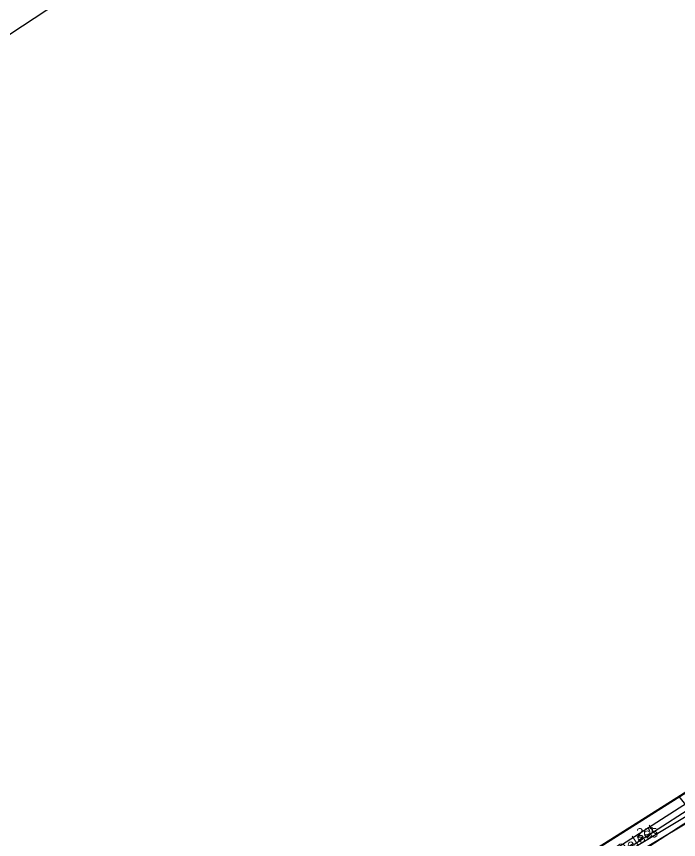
# Model space of a CAD drawing. Header units: metres. Extents: x 394605 to 1395358, y 4171135 to 6406139.
# Drawn here: x 1394157.5 to 1394312.3, y 4172622.8 to 4172815.2 of the extents above; entities that cross this region are included whole.
import ezdxf

# ---------------------------------------------------------------- set-up
doc = ezdxf.new("R2010")
doc.units = ezdxf.units.M
doc.header["$LTSCALE"] = 2
for name, color, linetype in [('T-AEP', 140, 'Continuous'), ('T-FRANCE TELECOM', 3, 'Continuous'), ('T-PLU', 5, 'Continuous'), ('T-SECTION AH', 3, 'Continuous'), ('T-SECTION AW', 2, 'Continuous')]:
    doc.layers.add(name, color=color, linetype=linetype)
doc.styles.get("Standard").update_dxf_attribs({"font": 'txt.shx'})

msp = doc.modelspace()

# ---------------------------------------------------------------- linework, layer by layer
at = {"layer": 'T-AEP', "flags": 128}
msp.add_lwpolyline([(1393889.66, 4172359.77), (1394061.03, 4172468.84), (1394126.69, 4172510.72), (1394237.45, 4172581.04), (1394368.74, 4172659.25), (1394398.86, 4172685.3), (1394454.58, 4172702.83), (1394517.41, 4172716.21), (1394594.7, 4172603.37)], dxfattribs=at)
at = {"layer": 'T-FRANCE TELECOM', "flags": 128}
msp.add_lwpolyline([(1394498.68, 4172713.86), (1394452.82, 4172703.83), (1394398.33, 4172686.19), (1394364.87, 4172658.69), (1394237.94, 4172582.57)], dxfattribs=at)
at = {"layer": 'T-PLU', "const_width": 0.5, "flags": 128}
msp.add_lwpolyline([(1394369.76, 4172654.24), (1394365.62, 4172661.89), (1394358.12, 4172655.73), (1394327.84, 4172641.02), (1394324.28, 4172640.39), (1394312.43, 4172632.88), (1394290.82, 4172619.24), (1394235.1, 4172584.89), (1394146.33, 4172527.03), (1394076.02, 4172481.68)], dxfattribs=at)
at = {"layer": 'T-SECTION AH', "color": 45, "flags": 128}
for points in [[(1394686.52, 4172836.86), (1394625.86, 4172797.56), (1394608.46, 4172786.45), (1394537.25, 4172741.23), (1394524.6, 4172735.05), (1394510.34, 4172723.13), (1394487.95, 4172712.05), (1394462.2, 4172706.78), (1394440.9, 4172700.16), (1394420.12, 4172692.48), (1394406.71, 4172689.19), (1394395.39, 4172684.57), (1394387.49, 4172679.66), (1394382.47, 4172675.25), (1394376.38, 4172669.54), (1394366.84, 4172657.84), (1394330.22, 4172639.29), (1394322.6, 4172636.74), (1394236.35, 4172581.42), (1394181.76, 4172546.79), (1394149.06, 4172525.6)], [(1394298.8, 4172619.74), (1394323.01, 4172635.31), (1394329.62, 4172637.6), (1394356.12, 4172650.08), (1394366.42, 4172655.94), (1394367.82, 4172656.94), (1394377.25, 4172668.46), (1394383.7, 4172674.99), (1394392.08, 4172681.36), (1394401.33, 4172686.03), (1394406.99, 4172688.29), (1394420.72, 4172691.83), (1394428.54, 4172694.37), (1394435.84, 4172696.89), (1394451.24, 4172702.55), (1394461.71, 4172705.53), (1394487.82, 4172711.15), (1394503.05, 4172718.22), (1394509.79, 4172721.22), (1394525.37, 4172733.94), (1394538.52, 4172740.36), (1394563.53, 4172756.41), (1394601.52, 4172780.63), (1394639.31, 4172804.81)], [(1394284.08, 4172614.82), (1394308.13, 4172630.15), (1394324.08, 4172640.27)], [(1394284.08, 4172614.82), (1394308.13, 4172630.15), (1394324.08, 4172640.27)], [(1394284.08, 4172614.82), (1394308.13, 4172630.15), (1394324.08, 4172640.27)]]:
    msp.add_lwpolyline(points, dxfattribs=at)
for points in [[(1394290.4, 4172618.86), (1394293.72, 4172613.88), (1394305.34, 4172621.25), (1394316.16, 4172628.19), (1394312.43, 4172632.88), (1394308.13, 4172630.15), (1394290.4, 4172618.86)], [(1394321.04, 4172631.32), (1394332.91, 4172616.45), (1394333.44, 4172615.79), (1394304.63, 4172597.5), (1394293.72, 4172613.88), (1394305.34, 4172621.25), (1394316.16, 4172628.19), (1394321.04, 4172631.32)]]:
    msp.add_lwpolyline(points, close=True, dxfattribs=at)
at = {"layer": 'T-SECTION AW', "color": 45, "flags": 128}
msp.add_lwpolyline([(1394576.5, 4173088.42), (1394514.82, 4173049.2), (1394466.83, 4173016.77), (1394465.25, 4173015.7), (1394365.42, 4172950.79), (1394357.14, 4172945.12), (1394249.96, 4172871.83), (1394248.96, 4172871.2), (1394195.49, 4172837.11), (1394139, 4172799.97), (1394132.63, 4172795.77), (1394078.28, 4172758.92), (1394029.61, 4172727.88), (1394012.91, 4172717.22), (1393941.4, 4172671.02), (1393919.6, 4172656.72), (1393846.02, 4172608.44), (1393810.07, 4172584.83)], dxfattribs=at)

# ---------------------------------------------------------------- texts
at = {"layer": 'T-SECTION AH', "color": 45}
msp.add_text('Delest', height=2.5, rotation=33.2, dxfattribs=at).set_placement((1394298.96, 4172618.99))
msp.add_text('205', height=2, dxfattribs=at).set_placement((1394302.36, 4172623.43))

doc.saveas('drawing.dxf')
